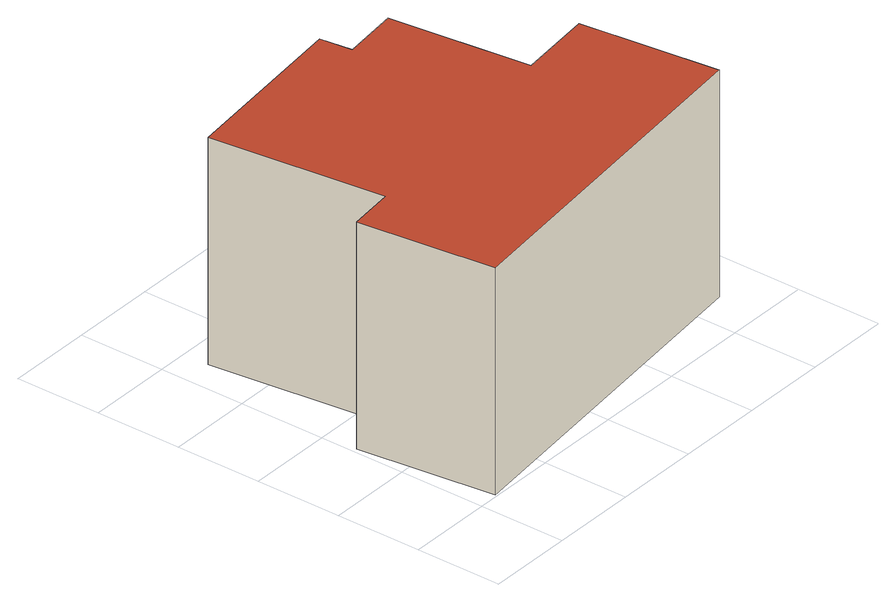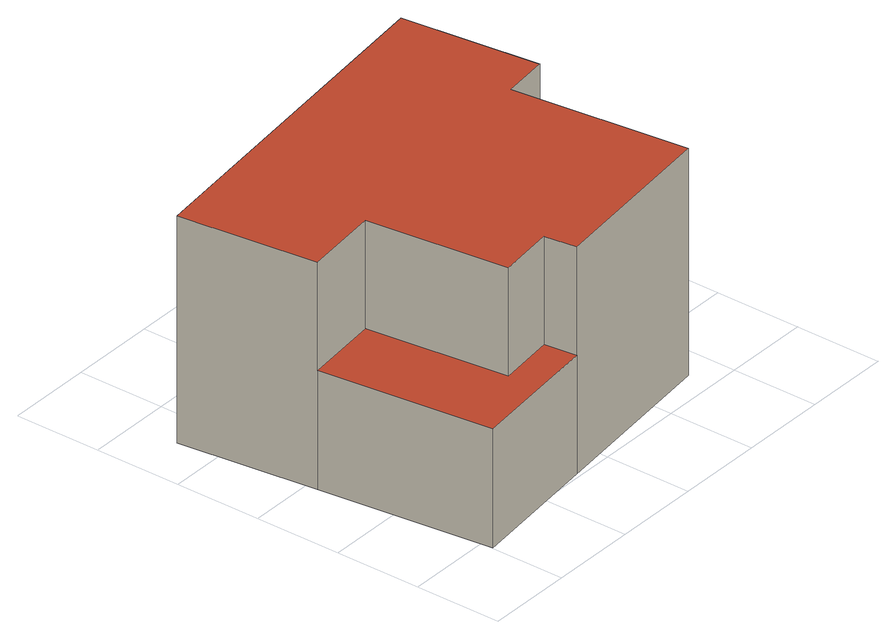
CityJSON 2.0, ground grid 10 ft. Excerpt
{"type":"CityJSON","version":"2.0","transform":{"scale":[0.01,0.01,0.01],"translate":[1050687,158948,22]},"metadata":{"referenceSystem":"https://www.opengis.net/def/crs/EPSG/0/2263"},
"CityObjects":{
"building1":{"type":"Building","attributes":{"name":"Bldg_1210010163","BIN":"4300622"},"geometry":[{"type":"MultiSurface","lod":"2","boundaries":[[[0,1,2,3,4,5,6,7,8,9]],[[10,11,12,13,14,15]],[[16,17,18,19,20,21,22,23]],[[6,5,23,22]],[[10,15,22,21]],[[11,10,21,20]],[[1,0,20,19]],[[2,1,19,18]],[[3,2,18,17]],[[4,3,17,16]],[[5,4,16,23]],[[11,0,9,12]],[[12,9,8,13]],[[13,8,7,14]],[[14,7,6,15]]],"semantics":{"surfaces":[{"type":"RoofSurface","BIN":"4300622"},{"type":"GroundSurface"},{"type":"WallSurface"}],"values":[0,0,1,2,2,2,2,2,2,2,2,2,2,2,2]}}]}
},
"vertices":[
[2434,3949,2718],[355,3702,2718],[596,1676,2718],[62,1613,2718],[250,26,2718],[4420,522,2718],[4229,2128,2718],[3340,2023,2718],[3146,3655,2718],[2479,3576,2718],[3991,4134,1458],[2434,3949,1458],[2479,3576,1458],[3146,3655,1458],[3340,2023,1458],[4229,2128,1458],[250,26,72],[62,1613,72],[596,1676,72],[355,3702,72],[2434,3949,72],[3991,4134,72],[4229,2128,72],[4420,522,72]
]}
